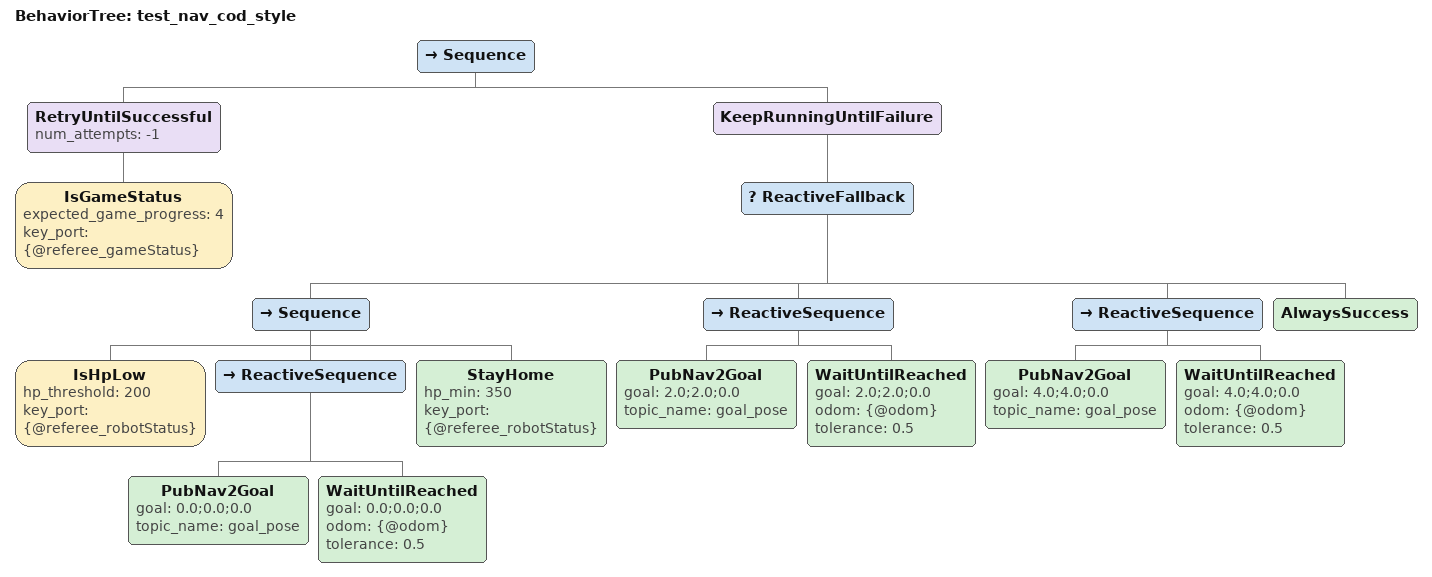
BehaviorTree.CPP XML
<?xml version="1.0" encoding="UTF-8"?>
<root BTCPP_format="4">
  <BehaviorTree ID="test_nav_cod_style">
    <Sequence>
      <RetryUntilSuccessful num_attempts="-1">
        <IsGameStatus expected_game_progress="4"
                      key_port="{@referee_gameStatus}"/>
      </RetryUntilSuccessful>
      <KeepRunningUntilFailure>
        <ReactiveFallback>
          <Sequence>
            <IsHpLow hp_threshold="200"
                     key_port="{@referee_robotStatus}"/>
            <ReactiveSequence>
              <PubNav2Goal goal="0.0;0.0;0.0"
                           topic_name="goal_pose"/>
              <WaitUntilReached goal="0.0;0.0;0.0"
                                odom="{@odom}"
                                tolerance="0.5"/>
            </ReactiveSequence>
            <StayHome hp_min="350"
                      key_port="{@referee_robotStatus}"/>
          </Sequence>
          <ReactiveSequence>
            <PubNav2Goal goal="2.0;2.0;0.0"
                         topic_name="goal_pose"/>
            <WaitUntilReached goal="2.0;2.0;0.0"
                              odom="{@odom}"
                              tolerance="0.5"/>
          </ReactiveSequence>
          <ReactiveSequence>
            <PubNav2Goal goal="4.0;4.0;0.0"
                         topic_name="goal_pose"/>
            <WaitUntilReached goal="4.0;4.0;0.0"
                              odom="{@odom}"
                              tolerance="0.5"/>
          </ReactiveSequence>
          <AlwaysSuccess/>
        </ReactiveFallback>
      </KeepRunningUntilFailure>
    </Sequence>
  </BehaviorTree>

</root>
